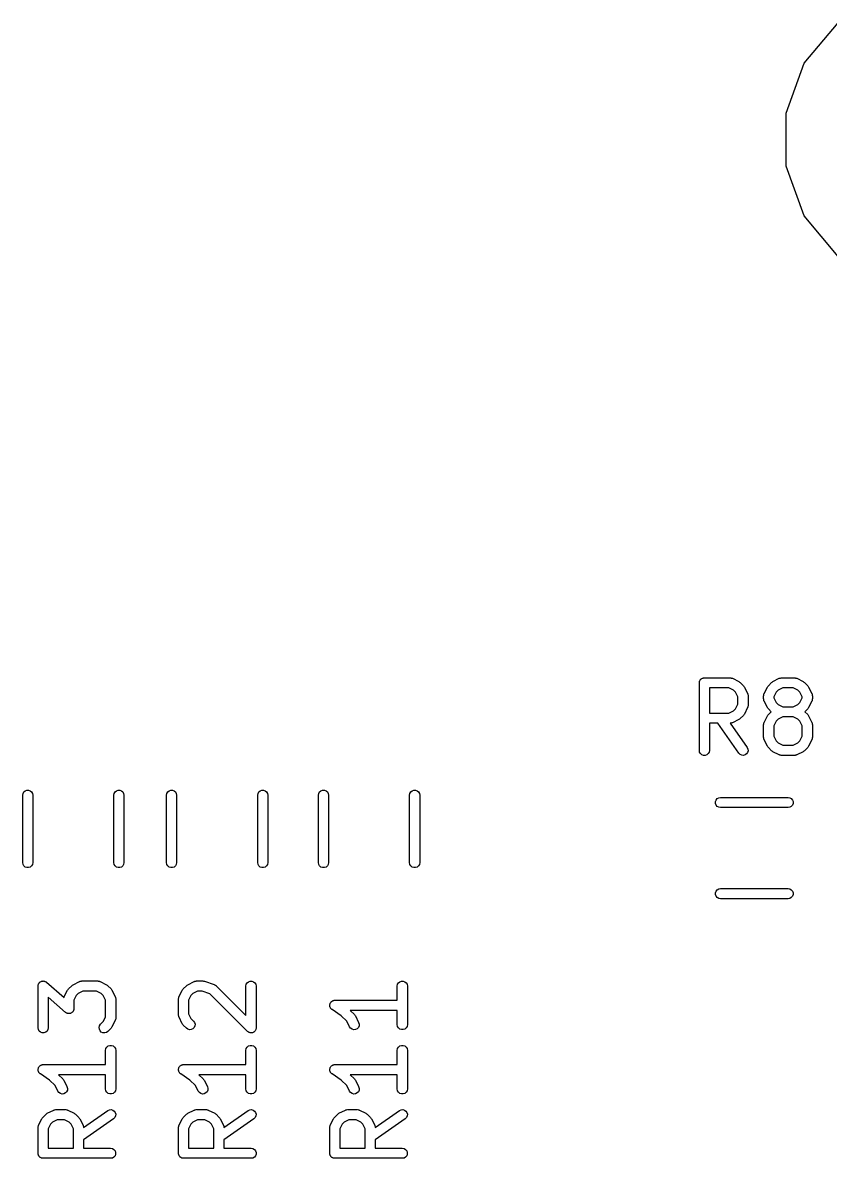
# Model space of a CAD drawing. Extents: x 76 to 227, y -129 to -83.
# Drawn here: x 172.15 to 184.11, y -101.31 to -84.49 of the extents above; entities that cross this region are included whole.
import ezdxf

# ---------------------------------------------------------------- set-up
doc = ezdxf.new("R2010")
doc.units = 0
doc.header["$MEASUREMENT"] = 0
doc.layers.add('BLACK', color=7, linetype='CONTINUOUS')

msp = doc.modelspace()

# ---------------------------------------------------------------- linework, layer by layer
at = {"layer": 'Black'}
for p, q in [((183.724, -85.0907), (184.228, -84.4898)), ((183.456, -85.8278), (183.724, -85.0907)), ((183.456, -86.6122), (183.456, -85.8278)), ((183.724, -87.3493), (183.456, -86.6122)), ((184.228, -87.9502), (183.724, -87.3493)), ((182.172, -94.2674), (182.173, -94.2609)), ((182.172, -95.2674), (182.172, -94.2674)), ((182.173, -94.2544), (182.175, -94.2482)), ((182.173, -94.2609), (182.173, -94.2544)), ((182.175, -94.2482), (182.176, -94.2417)), ((182.176, -94.2417), (182.18, -94.236)), ((182.18, -94.236), (182.182, -94.2299)), ((182.182, -94.2299), (182.186, -94.2249)), ((182.186, -94.2249), (182.189, -94.2192)), ((182.189, -94.2192), (182.194, -94.215)), ((182.194, -94.215), (182.199, -94.2099)), ((182.199, -94.2099), (182.204, -94.2066)), ((182.204, -94.2066), (182.209, -94.2024)), ((182.209, -94.2024), (182.216, -94.2002)), ((182.216, -94.2002), (182.221, -94.1969)), ((182.221, -94.1969), (182.228, -94.1958)), ((182.228, -94.1958), (182.234, -94.1935)), ((182.234, -94.1935), (182.24, -94.1935)), ((182.24, -94.1935), (182.247, -94.1924)), ((182.247, -94.1924), (182.628, -94.1924)), ((182.322, -94.3424), (182.322, -94.7162)), ((182.61, -94.3424), (182.322, -94.3424)), ((182.679, -94.3766), (182.61, -94.3424)), ((182.628, -94.1924), (182.632, -94.1931)), ((182.632, -94.1931), (182.636, -94.1929)), ((182.636, -94.1929), (182.645, -94.1954)), ((182.645, -94.1954), (182.654, -94.1969)), ((182.654, -94.1969), (182.657, -94.1991)), ((182.657, -94.1991), (182.661, -94.2003)), ((182.661, -94.2003), (182.757, -94.2479)), ((182.757, -94.2479), (182.766, -94.2551)), ((182.766, -94.2551), (182.776, -94.262)), ((182.776, -94.262), (182.824, -94.3096)), ((182.824, -94.3096), (182.831, -94.3194)), ((182.831, -94.3194), (182.838, -94.3291)), ((182.838, -94.3291), (182.885, -94.4243)), ((183.132, -94.4243), (183.18, -94.3291)), ((183.18, -94.3291), (183.187, -94.3194)), ((183.187, -94.3194), (183.194, -94.3096)), ((183.194, -94.3096), (183.241, -94.262)), ((183.241, -94.262), (183.251, -94.2551)), ((183.251, -94.2551), (183.261, -94.2479)), ((183.261, -94.2479), (183.356, -94.2003)), ((183.407, -94.3424), (183.339, -94.3766)), ((183.356, -94.2003), (183.36, -94.1991)), ((183.36, -94.1991), (183.364, -94.1969)), ((183.364, -94.1969), (183.373, -94.1954)), ((183.373, -94.1954), (183.381, -94.1929)), ((183.381, -94.1929), (183.386, -94.1931)), ((183.386, -94.1931), (183.39, -94.1924)), ((183.39, -94.1924), (183.58, -94.1924)), ((183.563, -94.3424), (183.407, -94.3424)), ((183.631, -94.3766), (183.563, -94.3424)), ((183.58, -94.1924), (183.584, -94.1931)), ((183.584, -94.1931), (183.589, -94.1929)), ((183.589, -94.1929), (183.597, -94.1954)), ((183.597, -94.1954), (183.606, -94.1969)), ((183.606, -94.1969), (183.61, -94.1991)), ((183.61, -94.1991), (183.614, -94.2003)), ((183.614, -94.2003), (183.709, -94.2479)), ((183.709, -94.2479), (183.719, -94.2551)), ((183.719, -94.2551), (183.729, -94.262)), ((183.729, -94.262), (183.776, -94.3096)), ((183.776, -94.3096), (183.783, -94.3194)), ((183.783, -94.3194), (183.79, -94.3291)), ((183.79, -94.3291), (183.838, -94.4243)), ((182.709, -94.407), (182.679, -94.3766)), ((182.743, -94.4756), (182.709, -94.407)), ((182.743, -94.583), (182.743, -94.4756)), ((182.885, -94.4243), (182.887, -94.4285)), ((182.887, -94.4285), (182.889, -94.4322)), ((182.889, -94.4322), (182.89, -94.4409)), ((182.89, -94.4409), (182.893, -94.4493)), ((182.893, -94.4493), (182.893, -94.4536)), ((182.893, -94.4536), (182.893, -94.4579)), ((182.893, -94.4579), (182.893, -94.6007)), ((183.124, -94.4579), (183.125, -94.4536)), ((183.124, -94.5055), (183.124, -94.4579)), ((183.125, -94.5097), (183.124, -94.5055)), ((183.125, -94.4493), (183.127, -94.4409)), ((183.125, -94.4536), (183.125, -94.4493)), ((183.125, -94.514), (183.125, -94.5097)), ((183.127, -94.5225), (183.125, -94.514)), ((183.127, -94.4409), (183.129, -94.4322)), ((183.129, -94.5311), (183.127, -94.5225)), ((183.129, -94.4322), (183.131, -94.4285)), ((183.131, -94.4285), (183.132, -94.4243)), ((183.309, -94.407), (183.274, -94.4756)), ((183.274, -94.4756), (183.274, -94.4878)), ((183.274, -94.4878), (183.309, -94.5563)), ((183.339, -94.3766), (183.309, -94.407)), ((183.661, -94.407), (183.631, -94.3766)), ((183.696, -94.4756), (183.661, -94.407)), ((183.661, -94.5563), (183.696, -94.4878)), ((183.696, -94.4878), (183.696, -94.4756)), ((183.838, -94.4243), (183.839, -94.4285)), ((183.839, -94.4285), (183.841, -94.4322)), ((183.841, -94.4322), (183.843, -94.4409)), ((183.843, -94.5225), (183.841, -94.5311)), ((183.843, -94.4409), (183.845, -94.4493)), ((183.845, -94.5141), (183.843, -94.5225)), ((183.845, -94.4493), (183.845, -94.4536)), ((183.845, -94.4536), (183.846, -94.4579)), ((183.846, -94.5055), (183.845, -94.5097)), ((183.845, -94.5097), (183.845, -94.5141)), ((183.846, -94.4579), (183.846, -94.5055)), ((182.61, -94.7162), (182.679, -94.6819)), ((182.679, -94.6819), (182.709, -94.6515)), ((182.709, -94.6515), (182.743, -94.583)), ((182.885, -94.6343), (182.838, -94.7295)), ((182.887, -94.6301), (182.885, -94.6343)), ((182.889, -94.6264), (182.887, -94.6301)), ((182.89, -94.6177), (182.889, -94.6264)), ((182.893, -94.6093), (182.89, -94.6177)), ((182.893, -94.6007), (182.893, -94.605)), ((182.893, -94.605), (182.893, -94.6093)), ((183.131, -94.5349), (183.129, -94.5311)), ((183.132, -94.539), (183.131, -94.5349)), ((183.18, -94.6343), (183.132, -94.539)), ((183.187, -94.6439), (183.18, -94.6343)), ((183.194, -94.6537), (183.187, -94.6439)), ((183.236, -94.696), (183.194, -94.6537)), ((183.309, -94.5563), (183.339, -94.5867)), ((183.339, -94.5867), (183.407, -94.621)), ((183.407, -94.621), (183.563, -94.621)), ((183.563, -94.621), (183.631, -94.5867)), ((183.631, -94.5867), (183.661, -94.5563)), ((183.776, -94.6537), (183.734, -94.696)), ((183.783, -94.6439), (183.776, -94.6537)), ((183.79, -94.6343), (183.783, -94.6439)), ((183.838, -94.539), (183.79, -94.6343)), ((183.839, -94.5349), (183.838, -94.539)), ((183.841, -94.5311), (183.839, -94.5349)), ((182.322, -94.7162), (182.61, -94.7162)), ((182.657, -94.8595), (182.654, -94.8617)), ((182.661, -94.8583), (182.657, -94.8595)), ((182.757, -94.8107), (182.661, -94.8583)), ((182.766, -94.8035), (182.757, -94.8107)), ((182.776, -94.7966), (182.766, -94.8035)), ((182.824, -94.749), (182.776, -94.7966)), ((182.831, -94.7392), (182.824, -94.749)), ((182.838, -94.7295), (182.831, -94.7392)), ((183.129, -94.8608), (183.131, -94.857)), ((183.131, -94.857), (183.132, -94.8529)), ((183.132, -94.8529), (183.18, -94.7576)), ((183.18, -94.7576), (183.187, -94.748)), ((183.187, -94.748), (183.194, -94.7382)), ((183.194, -94.7382), (183.236, -94.696)), ((183.309, -94.8356), (183.274, -94.9041)), ((183.339, -94.8052), (183.309, -94.8356)), ((183.407, -94.771), (183.339, -94.8052)), ((183.563, -94.771), (183.407, -94.771)), ((183.631, -94.8052), (183.563, -94.771)), ((183.661, -94.8356), (183.631, -94.8052)), ((183.696, -94.9041), (183.661, -94.8356)), ((183.734, -94.696), (183.776, -94.7382)), ((183.776, -94.7382), (183.783, -94.748)), ((183.783, -94.748), (183.79, -94.7576)), ((183.79, -94.7576), (183.838, -94.8529)), ((183.838, -94.8529), (183.839, -94.857)), ((183.839, -94.857), (183.841, -94.8608)), ((182.446, -94.8662), (182.322, -94.8662)), ((182.322, -94.8662), (182.322, -95.2674)), ((182.757, -95.3104), (182.446, -94.8662)), ((182.632, -94.8654), (182.629, -94.866)), ((182.629, -94.866), (182.88, -95.2244)), ((182.636, -94.8657), (182.632, -94.8654)), ((182.645, -94.8632), (182.636, -94.8657)), ((182.654, -94.8617), (182.645, -94.8632)), ((183.124, -94.8864), (183.125, -94.8822)), ((183.124, -95.0769), (183.124, -94.8864)), ((183.125, -94.8779), (183.127, -94.8694)), ((183.125, -94.8822), (183.125, -94.8779)), ((183.127, -94.8694), (183.129, -94.8608)), ((183.274, -94.9041), (183.274, -95.0592)), ((183.696, -95.0592), (183.696, -94.9041)), ((183.841, -94.8608), (183.843, -94.8694)), ((183.843, -94.8694), (183.845, -94.8779)), ((183.845, -94.8779), (183.845, -94.8822)), ((183.845, -94.8822), (183.846, -94.8864)), ((183.846, -94.8864), (183.846, -95.0769)), ((183.125, -95.0812), (183.124, -95.0769)), ((183.125, -95.0855), (183.125, -95.0812)), ((183.127, -95.0939), (183.125, -95.0855)), ((183.129, -95.1026), (183.127, -95.0939)), ((183.131, -95.1063), (183.129, -95.1026)), ((183.132, -95.1104), (183.131, -95.1063)), ((183.18, -95.2057), (183.132, -95.1104)), ((183.274, -95.0592), (183.309, -95.1277)), ((183.309, -95.1277), (183.339, -95.1581)), ((183.339, -95.1581), (183.407, -95.1924)), ((183.407, -95.1924), (183.563, -95.1924)), ((183.563, -95.1924), (183.631, -95.1581)), ((183.631, -95.1581), (183.661, -95.1277)), ((183.661, -95.1277), (183.696, -95.0592)), ((183.838, -95.1104), (183.79, -95.2057)), ((183.839, -95.1063), (183.838, -95.1104)), ((183.841, -95.1026), (183.839, -95.1063)), ((183.843, -95.0939), (183.841, -95.1026)), ((183.845, -95.0855), (183.843, -95.0939)), ((183.846, -95.0769), (183.845, -95.0812)), ((183.845, -95.0812), (183.845, -95.0855)), ((182.176, -95.293), (182.172, -95.2674)), ((182.189, -95.3156), (182.176, -95.293)), ((182.209, -95.3323), (182.189, -95.3156)), ((182.234, -95.3412), (182.209, -95.3323)), ((182.26, -95.3412), (182.234, -95.3412)), ((182.284, -95.3323), (182.26, -95.3412)), ((182.304, -95.3156), (182.284, -95.3323)), ((182.317, -95.293), (182.304, -95.3156)), ((182.322, -95.2674), (182.317, -95.293)), ((182.775, -95.3288), (182.757, -95.3104)), ((182.799, -95.3398), (182.775, -95.3288)), ((182.825, -95.3421), (182.799, -95.3398)), ((182.85, -95.3354), (182.825, -95.3421)), ((182.871, -95.3204), (182.85, -95.3354)), ((182.886, -95.2991), (182.871, -95.3204)), ((182.88, -95.2244), (182.891, -95.248)), ((182.893, -95.2739), (182.886, -95.2991)), ((182.891, -95.248), (182.893, -95.2739)), ((183.187, -95.2153), (183.18, -95.2057)), ((183.194, -95.2252), (183.187, -95.2153)), ((183.241, -95.2728), (183.194, -95.2252)), ((183.251, -95.2797), (183.241, -95.2728)), ((183.261, -95.2868), (183.251, -95.2797)), ((183.356, -95.3345), (183.261, -95.2868)), ((183.36, -95.3357), (183.356, -95.3345)), ((183.364, -95.3379), (183.36, -95.3357)), ((183.373, -95.3394), (183.364, -95.3379)), ((183.381, -95.3419), (183.373, -95.3394)), ((183.386, -95.3416), (183.381, -95.3419)), ((183.39, -95.3424), (183.386, -95.3416)), ((183.58, -95.3424), (183.39, -95.3424)), ((183.584, -95.3416), (183.58, -95.3424)), ((183.589, -95.3419), (183.584, -95.3416)), ((183.597, -95.3394), (183.589, -95.3419)), ((183.606, -95.3379), (183.597, -95.3394)), ((183.61, -95.3357), (183.606, -95.3379)), ((183.614, -95.3345), (183.61, -95.3357)), ((183.709, -95.2868), (183.614, -95.3345)), ((183.719, -95.2797), (183.709, -95.2868)), ((183.729, -95.2728), (183.719, -95.2797)), ((183.776, -95.2252), (183.729, -95.2728)), ((183.783, -95.2153), (183.776, -95.2252)), ((183.79, -95.2057), (183.783, -95.2153)), ((172.168, -95.8818), (172.188, -95.865)), ((172.188, -95.865), (172.212, -95.8561)), ((172.212, -95.8561), (172.238, -95.8561)), ((172.238, -95.8561), (172.262, -95.865)), ((172.262, -95.865), (172.282, -95.8818)), ((173.518, -95.8818), (173.537, -95.865)), ((173.537, -95.865), (173.562, -95.8561)), ((173.562, -95.8561), (173.588, -95.8561)), ((173.588, -95.8561), (173.612, -95.865)), ((173.612, -95.865), (173.632, -95.8818)), ((174.298, -95.8818), (174.317, -95.865)), ((174.317, -95.865), (174.342, -95.8561)), ((174.342, -95.8561), (174.368, -95.8561)), ((174.368, -95.8561), (174.392, -95.865)), ((174.392, -95.865), (174.412, -95.8818)), ((175.648, -95.8818), (175.667, -95.865)), ((175.667, -95.865), (175.692, -95.8561)), ((175.692, -95.8561), (175.718, -95.8561)), ((175.718, -95.8561), (175.742, -95.865)), ((175.742, -95.865), (175.762, -95.8818)), ((176.548, -95.8818), (176.567, -95.865)), ((176.567, -95.865), (176.592, -95.8561)), ((176.592, -95.8561), (176.618, -95.8561)), ((176.618, -95.8561), (176.642, -95.865)), ((176.642, -95.865), (176.662, -95.8818)), ((177.898, -95.8818), (177.917, -95.865)), ((177.917, -95.865), (177.942, -95.8561)), ((177.942, -95.8561), (177.968, -95.8561)), ((177.968, -95.8561), (177.992, -95.865)), ((177.992, -95.865), (178.012, -95.8818)), ((172.15, -95.93), (172.155, -95.9043)), ((172.15, -96.93), (172.15, -95.93)), ((172.155, -95.9043), (172.168, -95.8818)), ((172.282, -95.8818), (172.295, -95.9043)), ((172.295, -95.9043), (172.3, -95.93)), ((172.3, -95.93), (172.3, -96.93)), ((173.5, -95.93), (173.505, -95.9043)), ((173.5, -96.93), (173.5, -95.93)), ((173.505, -95.9043), (173.518, -95.8818)), ((173.632, -95.8818), (173.645, -95.9043)), ((173.645, -95.9043), (173.65, -95.93)), ((173.65, -95.93), (173.65, -96.93)), ((174.28, -95.93), (174.285, -95.9043)), ((174.28, -96.93), (174.28, -95.93)), ((174.285, -95.9043), (174.298, -95.8818)), ((174.412, -95.8818), (174.425, -95.9043)), ((174.425, -95.9043), (174.43, -95.93)), ((174.43, -95.93), (174.43, -96.93)), ((175.63, -95.93), (175.635, -95.9043)), ((175.63, -96.93), (175.63, -95.93)), ((175.635, -95.9043), (175.648, -95.8818)), ((175.762, -95.8818), (175.775, -95.9043)), ((175.775, -95.9043), (175.78, -95.93)), ((175.78, -95.93), (175.78, -96.93)), ((176.53, -95.93), (176.535, -95.9043)), ((176.53, -96.93), (176.53, -95.93)), ((176.535, -95.9043), (176.548, -95.8818)), ((176.662, -95.8818), (176.675, -95.9043)), ((176.675, -95.9043), (176.68, -95.93)), ((176.68, -95.93), (176.68, -96.93)), ((177.88, -95.93), (177.885, -95.9043)), ((177.88, -96.93), (177.88, -95.93)), ((177.885, -95.9043), (177.898, -95.8818)), ((178.012, -95.8818), (178.025, -95.9043)), ((178.025, -95.9043), (178.03, -95.93)), ((178.03, -95.93), (178.03, -96.93)), ((182.411, -96.027), (182.42, -96.0025)), ((182.411, -96.053), (182.411, -96.027)), ((182.42, -96.0025), (182.437, -95.9825)), ((182.437, -95.9825), (182.459, -95.9695)), ((182.459, -95.9695), (182.485, -95.965)), ((182.485, -95.965), (183.485, -95.965)), ((183.485, -95.965), (183.511, -95.9695)), ((183.511, -95.9695), (183.533, -95.9825)), ((183.533, -95.9825), (183.55, -96.0025)), ((183.55, -96.0025), (183.559, -96.027)), ((183.559, -96.027), (183.559, -96.053)), ((182.42, -96.0775), (182.411, -96.053)), ((182.437, -96.0975), (182.42, -96.0775)), ((182.459, -96.1105), (182.437, -96.0975)), ((182.485, -96.115), (182.459, -96.1105)), ((183.485, -96.115), (182.485, -96.115)), ((183.511, -96.1105), (183.485, -96.115)), ((183.533, -96.0975), (183.511, -96.1105)), ((183.55, -96.0775), (183.533, -96.0975)), ((183.559, -96.053), (183.55, -96.0775)), ((172.155, -96.9557), (172.15, -96.93)), ((172.168, -96.9782), (172.155, -96.9557)), ((172.188, -96.995), (172.168, -96.9782)), ((172.212, -97.0039), (172.188, -96.995)), ((172.238, -97.0039), (172.212, -97.0039)), ((172.262, -96.995), (172.238, -97.0039)), ((172.282, -96.9782), (172.262, -96.995)), ((172.295, -96.9557), (172.282, -96.9782)), ((172.3, -96.93), (172.295, -96.9557)), ((173.505, -96.9557), (173.5, -96.93)), ((173.518, -96.9782), (173.505, -96.9557)), ((173.537, -96.995), (173.518, -96.9782)), ((173.562, -97.0039), (173.537, -96.995)), ((173.588, -97.0039), (173.562, -97.0039)), ((173.612, -96.995), (173.588, -97.0039)), ((173.632, -96.9782), (173.612, -96.995)), ((173.645, -96.9557), (173.632, -96.9782)), ((173.65, -96.93), (173.645, -96.9557)), ((174.285, -96.9557), (174.28, -96.93)), ((174.298, -96.9782), (174.285, -96.9557)), ((174.317, -96.995), (174.298, -96.9782)), ((174.342, -97.0039), (174.317, -96.995)), ((174.368, -97.0039), (174.342, -97.0039)), ((174.392, -96.995), (174.368, -97.0039)), ((174.412, -96.9782), (174.392, -96.995)), ((174.425, -96.9557), (174.412, -96.9782)), ((174.43, -96.93), (174.425, -96.9557)), ((175.635, -96.9557), (175.63, -96.93)), ((175.648, -96.9782), (175.635, -96.9557)), ((175.667, -96.995), (175.648, -96.9782)), ((175.692, -97.0039), (175.667, -96.995)), ((175.718, -97.0039), (175.692, -97.0039)), ((175.742, -96.995), (175.718, -97.0039)), ((175.762, -96.9782), (175.742, -96.995)), ((175.775, -96.9557), (175.762, -96.9782)), ((175.78, -96.93), (175.775, -96.9557)), ((176.535, -96.9557), (176.53, -96.93)), ((176.548, -96.9782), (176.535, -96.9557)), ((176.567, -96.995), (176.548, -96.9782)), ((176.592, -97.0039), (176.567, -96.995)), ((176.618, -97.0039), (176.592, -97.0039)), ((176.642, -96.995), (176.618, -97.0039)), ((176.662, -96.9782), (176.642, -96.995)), ((176.675, -96.9557), (176.662, -96.9782)), ((176.68, -96.93), (176.675, -96.9557)), ((177.885, -96.9557), (177.88, -96.93)), ((177.898, -96.9782), (177.885, -96.9557)), ((177.917, -96.995), (177.898, -96.9782)), ((177.942, -97.0039), (177.917, -96.995)), ((177.968, -97.0039), (177.942, -97.0039)), ((177.992, -96.995), (177.968, -97.0039)), ((178.012, -96.9782), (177.992, -96.995)), ((178.025, -96.9557), (178.012, -96.9782)), ((178.03, -96.93), (178.025, -96.9557)), ((182.411, -97.377), (182.42, -97.3525)), ((182.411, -97.403), (182.411, -97.377)), ((182.42, -97.3525), (182.437, -97.3325)), ((182.437, -97.3325), (182.459, -97.3195)), ((182.459, -97.3195), (182.485, -97.315)), ((182.485, -97.315), (183.485, -97.315)), ((183.485, -97.315), (183.511, -97.3195)), ((183.511, -97.3195), (183.533, -97.3325)), ((183.533, -97.3325), (183.55, -97.3525)), ((183.55, -97.3525), (183.559, -97.377)), ((183.559, -97.377), (183.559, -97.403)), ((182.42, -97.4275), (182.411, -97.403)), ((182.437, -97.4475), (182.42, -97.4275)), ((182.459, -97.4605), (182.437, -97.4475)), ((182.485, -97.465), (182.459, -97.4605)), ((183.485, -97.465), (182.485, -97.465)), ((183.511, -97.4605), (183.485, -97.465)), ((183.533, -97.4475), (183.511, -97.4605)), ((183.55, -97.4275), (183.533, -97.4475)), ((183.559, -97.403), (183.55, -97.4275)), ((172.382, -98.7324), (172.386, -98.7261)), ((172.386, -98.7261), (172.388, -98.7193)), ((172.388, -98.7193), (172.392, -98.7149)), ((172.392, -98.7149), (172.395, -98.7099)), ((172.395, -98.7099), (172.401, -98.7052)), ((172.401, -98.7052), (172.405, -98.6997)), ((172.405, -98.6997), (172.41, -98.6969)), ((172.41, -98.6969), (172.415, -98.6931)), ((172.415, -98.6931), (172.422, -98.6906)), ((172.422, -98.6906), (172.428, -98.6871)), ((172.428, -98.6871), (172.434, -98.6862)), ((172.434, -98.6862), (172.439, -98.6842)), ((172.439, -98.6842), (172.447, -98.6842)), ((172.447, -98.6842), (172.454, -98.6831)), ((172.454, -98.6831), (172.46, -98.6842)), ((172.46, -98.6842), (172.465, -98.6842)), ((172.465, -98.6842), (172.472, -98.6867)), ((172.472, -98.6867), (172.479, -98.6882)), ((172.479, -98.6882), (172.484, -98.6912)), ((172.484, -98.6912), (172.49, -98.6931)), ((172.49, -98.6931), (172.495, -98.6979)), ((172.495, -98.6979), (172.502, -98.7017)), ((172.502, -98.7017), (172.762, -98.9291)), ((172.895, -98.7386), (172.99, -98.691)), ((172.99, -98.691), (172.994, -98.6898)), ((172.994, -98.6898), (172.998, -98.6876)), ((172.998, -98.6876), (173.007, -98.6861)), ((173.007, -98.6861), (173.015, -98.6836)), ((173.015, -98.6836), (173.02, -98.6838)), ((173.02, -98.6838), (173.024, -98.6831)), ((173.024, -98.6831), (173.262, -98.6831)), ((173.262, -98.6831), (173.266, -98.6838)), ((173.266, -98.6838), (173.27, -98.6836)), ((173.27, -98.6836), (173.279, -98.6861)), ((173.279, -98.6861), (173.288, -98.6876)), ((173.288, -98.6876), (173.291, -98.6898)), ((173.291, -98.6898), (173.295, -98.691)), ((173.295, -98.691), (173.391, -98.7386)), ((174.594, -98.7386), (174.689, -98.691)), ((174.689, -98.691), (174.693, -98.6898)), ((174.693, -98.6898), (174.697, -98.6876)), ((174.697, -98.6876), (174.706, -98.6861)), ((174.706, -98.6861), (174.714, -98.6836)), ((174.714, -98.6836), (174.719, -98.6838)), ((174.719, -98.6838), (174.723, -98.6831)), ((174.723, -98.6831), (174.818, -98.6831)), ((174.818, -98.6831), (174.83, -98.6852)), ((174.83, -98.6852), (174.842, -98.6869)), ((174.842, -98.6869), (174.985, -98.7346)), ((175.462, -98.7324), (175.475, -98.7099)), ((175.475, -98.7099), (175.495, -98.6931)), ((175.495, -98.6931), (175.519, -98.6842)), ((175.519, -98.6842), (175.545, -98.6842)), ((175.545, -98.6842), (175.57, -98.6931)), ((175.57, -98.6931), (175.59, -98.7099)), ((175.59, -98.7099), (175.603, -98.7324)), ((177.702, -98.7324), (177.715, -98.7099)), ((177.715, -98.7099), (177.735, -98.6931)), ((177.735, -98.6931), (177.759, -98.6842)), ((177.759, -98.6842), (177.785, -98.6842)), ((177.785, -98.6842), (177.81, -98.6931)), ((177.81, -98.6931), (177.83, -98.7099)), ((177.83, -98.7099), (177.843, -98.7324)), ((172.377, -98.7581), (172.379, -98.7509)), ((172.377, -99.3771), (172.377, -98.7581)), ((172.379, -98.7435), (172.381, -98.7381)), ((172.379, -98.7509), (172.379, -98.7435)), ((172.381, -98.7381), (172.382, -98.7324)), ((172.766, -98.915), (172.814, -98.8198)), ((172.814, -98.8198), (172.821, -98.8101)), ((172.821, -98.8101), (172.828, -98.8003)), ((172.828, -98.8003), (172.876, -98.7527)), ((172.876, -98.7527), (172.885, -98.7458)), ((172.885, -98.7458), (172.895, -98.7386)), ((172.973, -98.8674), (172.943, -98.8978)), ((173.042, -98.8331), (172.973, -98.8674)), ((173.244, -98.8331), (173.042, -98.8331)), ((173.313, -98.8674), (173.244, -98.8331)), ((173.343, -98.8978), (173.313, -98.8674)), ((173.391, -98.7386), (173.4, -98.7458)), ((173.4, -98.7458), (173.41, -98.7527)), ((173.41, -98.7527), (173.458, -98.8003)), ((173.458, -98.8003), (173.465, -98.8101)), ((173.465, -98.8101), (173.472, -98.8198)), ((173.472, -98.8198), (173.519, -98.915)), ((174.465, -98.915), (174.513, -98.8198)), ((174.513, -98.8198), (174.52, -98.8101)), ((174.52, -98.8101), (174.527, -98.8003)), ((174.527, -98.8003), (174.575, -98.7527)), ((174.575, -98.7527), (174.584, -98.7458)), ((174.584, -98.7458), (174.594, -98.7386)), ((174.672, -98.8674), (174.642, -98.8978)), ((174.741, -98.8331), (174.672, -98.8674)), ((174.806, -98.8331), (174.741, -98.8331)), ((174.92, -98.8713), (174.806, -98.8331)), ((175.479, -99.4302), (174.92, -98.8713)), ((174.985, -98.7346), (174.988, -98.7366)), ((174.988, -98.7366), (174.993, -98.7377)), ((174.993, -98.7377), (175, -98.7428)), ((175, -98.7428), (175.008, -98.747)), ((175.008, -98.747), (175.01, -98.7502)), ((175.01, -98.7502), (175.014, -98.7527)), ((175.014, -98.7527), (175.457, -99.1961)), ((175.457, -98.7581), (175.462, -98.7324)), ((175.457, -99.1961), (175.457, -98.7581)), ((175.603, -98.7324), (175.607, -98.7581)), ((175.607, -98.7581), (175.607, -99.3771)), ((177.697, -98.7581), (177.702, -98.7324)), ((177.697, -98.9688), (177.697, -98.7581)), ((177.843, -98.7324), (177.847, -98.7581)), ((177.847, -98.7581), (177.847, -99.3295)), ((172.784, -99.1479), (172.527, -98.9234)), ((172.527, -98.9234), (172.527, -99.3771)), ((172.762, -98.9291), (172.763, -98.9229)), ((172.763, -98.9229), (172.765, -98.9192)), ((172.765, -98.9192), (172.766, -98.915)), ((172.943, -98.8978), (172.908, -98.9663)), ((172.908, -98.9663), (172.908, -99.0914)), ((173.377, -98.9663), (173.343, -98.8978)), ((173.377, -99.2166), (173.377, -98.9663)), ((173.519, -98.915), (173.521, -98.9192)), ((173.521, -98.9192), (173.523, -98.9229)), ((173.523, -98.9229), (173.524, -98.9316)), ((173.524, -98.9316), (173.527, -98.94)), ((173.527, -98.94), (173.527, -98.9443)), ((173.527, -98.9443), (173.527, -98.9486)), ((173.527, -98.9486), (173.527, -99.2343)), ((174.457, -98.9486), (174.458, -98.9443)), ((174.457, -99.1867), (174.457, -98.9486)), ((174.458, -98.94), (174.46, -98.9316)), ((174.458, -98.9443), (174.458, -98.94)), ((174.46, -98.9316), (174.462, -98.9229)), ((174.462, -98.9229), (174.464, -98.9192)), ((174.464, -98.9192), (174.465, -98.915)), ((174.642, -98.8978), (174.607, -98.9663)), ((174.607, -98.9663), (174.607, -99.169)), ((176.698, -99.039), (176.699, -99.0349)), ((176.699, -99.0479), (176.698, -99.039)), ((176.699, -99.0308), (176.702, -99.0224)), ((176.699, -99.0349), (176.699, -99.0308)), ((176.699, -99.0568), (176.699, -99.0479)), ((176.7, -99.0607), (176.699, -99.0568)), ((176.7, -99.0649), (176.7, -99.0607)), ((176.704, -99.0729), (176.7, -99.0649)), ((176.702, -99.0224), (176.704, -99.0137)), ((176.704, -99.0137), (176.706, -99.0102)), ((176.706, -99.0102), (176.707, -99.0063)), ((176.707, -99.0063), (176.713, -98.9995)), ((176.713, -98.9995), (176.718, -98.992)), ((176.718, -98.992), (176.722, -98.9895)), ((176.722, -98.9895), (176.724, -98.9864)), ((176.724, -98.9864), (176.732, -98.9819)), ((176.732, -98.9819), (176.739, -98.9766)), ((176.739, -98.9766), (176.743, -98.9754)), ((176.743, -98.9754), (176.747, -98.9733)), ((176.747, -98.9733), (176.756, -98.9718)), ((176.756, -98.9718), (176.764, -98.9693)), ((176.764, -98.9693), (176.768, -98.9695)), ((176.768, -98.9695), (176.772, -98.9688)), ((176.772, -98.9688), (177.697, -98.9688)), ((172.79, -99.1517), (172.784, -99.1479)), ((172.796, -99.1564), (172.79, -99.1517)), ((172.801, -99.1584), (172.796, -99.1564)), ((172.806, -99.1614), (172.801, -99.1584)), ((172.813, -99.1628), (172.806, -99.1614)), ((172.82, -99.1653), (172.813, -99.1628)), ((172.826, -99.1653), (172.82, -99.1653)), ((172.832, -99.1664), (172.826, -99.1653)), ((172.839, -99.1653), (172.832, -99.1664)), ((172.846, -99.1653), (172.839, -99.1653)), ((172.852, -99.1633), (172.846, -99.1653)), ((172.858, -99.1624), (172.852, -99.1633)), ((172.864, -99.1589), (172.858, -99.1624)), ((172.871, -99.1564), (172.864, -99.1589)), ((172.875, -99.1527), (172.871, -99.1564)), ((172.88, -99.1499), (172.875, -99.1527)), ((172.885, -99.1443), (172.88, -99.1499)), ((172.891, -99.1396), (172.885, -99.1443)), ((172.894, -99.1346), (172.891, -99.1396)), ((172.897, -99.1303), (172.894, -99.1346)), ((172.9, -99.1234), (172.897, -99.1303)), ((172.904, -99.1171), (172.9, -99.1234)), ((172.905, -99.1114), (172.904, -99.1171)), ((172.907, -99.106), (172.905, -99.1114)), ((172.908, -99.0914), (172.907, -99.0986)), ((172.907, -99.0986), (172.907, -99.106)), ((173.343, -99.2851), (173.377, -99.2166)), ((174.458, -99.1909), (174.457, -99.1867)), ((174.458, -99.1952), (174.458, -99.1909)), ((174.46, -99.2037), (174.458, -99.1952)), ((174.462, -99.2123), (174.46, -99.2037)), ((174.464, -99.2161), (174.462, -99.2123)), ((174.465, -99.2202), (174.464, -99.2161)), ((174.513, -99.3154), (174.465, -99.2202)), ((174.607, -99.169), (174.642, -99.2375)), ((176.707, -99.0813), (176.704, -99.0729)), ((176.71, -99.0845), (176.707, -99.0813)), ((176.712, -99.0882), (176.71, -99.0845)), ((176.718, -99.0944), (176.712, -99.0882)), ((176.724, -99.1013), (176.718, -99.0944)), ((176.728, -99.1033), (176.724, -99.1013)), ((176.731, -99.1062), (176.728, -99.1033)), ((176.867, -99.1973), (176.731, -99.1062)), ((176.949, -99.2787), (176.867, -99.1973)), ((177.697, -99.1188), (177.001, -99.1188)), ((177.001, -99.1188), (177.064, -99.1813)), ((177.064, -99.1813), (177.07, -99.1911)), ((177.07, -99.1911), (177.078, -99.2007)), ((177.078, -99.2007), (177.125, -99.296)), ((177.697, -99.3295), (177.697, -99.1188)), ((172.382, -99.4028), (172.377, -99.3771)), ((172.527, -99.3771), (172.523, -99.4028)), ((173.282, -99.3706), (173.289, -99.3454)), ((173.285, -99.3966), (173.282, -99.3706)), ((173.296, -99.4202), (173.285, -99.3966)), ((173.289, -99.3454), (173.304, -99.3241)), ((173.304, -99.3241), (173.343, -99.2851)), ((173.458, -99.3826), (173.41, -99.4302)), ((173.465, -99.3727), (173.458, -99.3826)), ((173.472, -99.3631), (173.465, -99.3727)), ((173.519, -99.2678), (173.472, -99.3631)), ((173.521, -99.2637), (173.519, -99.2678)), ((173.523, -99.2599), (173.521, -99.2637)), ((173.524, -99.2513), (173.523, -99.2599)), ((173.527, -99.2429), (173.524, -99.2513)), ((173.527, -99.2343), (173.527, -99.2385)), ((173.527, -99.2385), (173.527, -99.2429)), ((174.52, -99.3251), (174.513, -99.3154)), ((174.527, -99.3349), (174.52, -99.3251)), ((174.575, -99.3826), (174.527, -99.3349)), ((174.596, -99.3975), (174.575, -99.3826)), ((174.621, -99.4042), (174.596, -99.3975)), ((174.642, -99.2375), (174.681, -99.2765)), ((174.671, -99.391), (174.647, -99.402)), ((174.689, -99.3725), (174.671, -99.391)), ((174.681, -99.2765), (174.696, -99.2978)), ((174.7, -99.3489), (174.689, -99.3725)), ((174.696, -99.2978), (174.702, -99.323)), ((174.702, -99.323), (174.7, -99.3489)), ((175.605, -99.3966), (175.603, -99.3995)), ((175.603, -99.3995), (175.603, -99.4028)), ((175.606, -99.3868), (175.605, -99.3966)), ((175.607, -99.3771), (175.606, -99.3868)), ((176.991, -99.3631), (176.949, -99.2787)), ((177.007, -99.384), (176.991, -99.3631)), ((177.028, -99.3983), (177.007, -99.384)), ((177.054, -99.4044), (177.028, -99.3983)), ((177.079, -99.4014), (177.054, -99.4044)), ((177.103, -99.3898), (177.079, -99.4014)), ((177.121, -99.3708), (177.103, -99.3898)), ((177.131, -99.3469), (177.121, -99.3708)), ((177.125, -99.296), (177.133, -99.3209)), ((177.133, -99.3209), (177.131, -99.3469)), ((177.702, -99.3552), (177.697, -99.3295)), ((177.715, -99.3777), (177.702, -99.3552)), ((177.735, -99.3945), (177.715, -99.3777)), ((177.759, -99.4034), (177.735, -99.3945)), ((177.81, -99.3945), (177.785, -99.4034)), ((177.83, -99.3777), (177.81, -99.3945)), ((177.843, -99.3552), (177.83, -99.3777)), ((177.847, -99.3295), (177.843, -99.3552)), ((172.395, -99.4254), (172.382, -99.4028)), ((172.415, -99.4421), (172.395, -99.4254)), ((172.439, -99.451), (172.415, -99.4421)), ((172.465, -99.451), (172.439, -99.451)), ((172.49, -99.4421), (172.465, -99.451)), ((172.51, -99.4254), (172.49, -99.4421)), ((172.523, -99.4028), (172.51, -99.4254)), ((173.314, -99.4386), (173.296, -99.4202)), ((173.338, -99.4496), (173.314, -99.4386)), ((173.364, -99.4519), (173.338, -99.4496)), ((173.389, -99.4451), (173.364, -99.4519)), ((173.41, -99.4302), (173.389, -99.4451)), ((174.647, -99.402), (174.621, -99.4042)), ((175.487, -99.4358), (175.479, -99.4302)), ((175.495, -99.4421), (175.487, -99.4358)), ((175.498, -99.4432), (175.495, -99.4421)), ((175.501, -99.4451), (175.498, -99.4432)), ((175.51, -99.4477), (175.501, -99.4451)), ((175.519, -99.451), (175.51, -99.4477)), ((175.523, -99.451), (175.519, -99.451)), ((175.526, -99.4519), (175.523, -99.451)), ((175.536, -99.451), (175.526, -99.4519)), ((175.545, -99.451), (175.536, -99.451)), ((175.549, -99.4499), (175.545, -99.451)), ((175.552, -99.4496), (175.549, -99.4499)), ((175.561, -99.4454), (175.552, -99.4496)), ((175.57, -99.4421), (175.561, -99.4454)), ((175.572, -99.44), (175.57, -99.4421)), ((175.575, -99.4386), (175.572, -99.44)), ((175.582, -99.4316), (175.575, -99.4386)), ((175.59, -99.4254), (175.582, -99.4316)), ((175.591, -99.4225), (175.59, -99.4254)), ((175.594, -99.4202), (175.591, -99.4225)), ((175.598, -99.4113), (175.594, -99.4202)), ((175.603, -99.4028), (175.598, -99.4113)), ((177.785, -99.4034), (177.759, -99.4034)), ((173.377, -99.7105), (173.382, -99.6848)), ((173.377, -99.9212), (173.377, -99.7105)), ((173.382, -99.6848), (173.395, -99.6623)), ((173.395, -99.6623), (173.415, -99.6455)), ((173.415, -99.6455), (173.439, -99.6366)), ((173.439, -99.6366), (173.465, -99.6366)), ((173.465, -99.6366), (173.49, -99.6455)), ((173.49, -99.6455), (173.51, -99.6623)), ((173.51, -99.6623), (173.523, -99.6848)), ((173.523, -99.6848), (173.527, -99.7105)), ((173.527, -99.7105), (173.527, -100.282)), ((175.457, -99.7105), (175.462, -99.6848)), ((175.457, -99.9212), (175.457, -99.7105)), ((175.462, -99.6848), (175.475, -99.6623)), ((175.475, -99.6623), (175.495, -99.6455)), ((175.495, -99.6455), (175.519, -99.6366)), ((175.519, -99.6366), (175.545, -99.6366)), ((175.545, -99.6366), (175.57, -99.6455)), ((175.57, -99.6455), (175.59, -99.6623)), ((175.59, -99.6623), (175.603, -99.6848)), ((175.603, -99.6848), (175.607, -99.7105)), ((175.607, -99.7105), (175.607, -100.282)), ((177.697, -99.7105), (177.702, -99.6848)), ((177.697, -99.9212), (177.697, -99.7105)), ((177.702, -99.6848), (177.715, -99.6623)), ((177.715, -99.6623), (177.735, -99.6455)), ((177.735, -99.6455), (177.759, -99.6366)), ((177.759, -99.6366), (177.785, -99.6366)), ((177.785, -99.6366), (177.81, -99.6455)), ((177.81, -99.6455), (177.83, -99.6623)), ((177.83, -99.6623), (177.843, -99.6848)), ((177.843, -99.6848), (177.847, -99.7105)), ((177.847, -99.7105), (177.847, -100.282)), ((172.378, -99.9914), (172.379, -99.9873)), ((172.379, -100), (172.378, -99.9914)), ((172.379, -99.9832), (172.382, -99.9748)), ((172.379, -99.9873), (172.379, -99.9832)), ((172.379, -100.009), (172.379, -100)), ((172.38, -100.013), (172.379, -100.009)), ((172.38, -100.017), (172.38, -100.013)), ((172.384, -100.025), (172.38, -100.017)), ((172.382, -99.9748), (172.384, -99.9661)), ((172.384, -99.9661), (172.386, -99.9626)), ((172.387, -100.034), (172.384, -100.025)), ((172.386, -99.9626), (172.387, -99.9587)), ((172.387, -99.9587), (172.393, -99.9518)), ((172.39, -100.037), (172.387, -100.034)), ((172.392, -100.041), (172.39, -100.037)), ((172.398, -100.047), (172.392, -100.041)), ((172.393, -99.9518), (172.398, -99.9444)), ((172.398, -99.9444), (172.402, -99.9419)), ((172.404, -100.054), (172.398, -100.047)), ((172.402, -99.9419), (172.404, -99.9387)), ((172.404, -99.9387), (172.412, -99.9343)), ((172.408, -100.056), (172.404, -100.054)), ((172.411, -100.059), (172.408, -100.056)), ((172.547, -100.15), (172.411, -100.059)), ((172.412, -99.9343), (172.419, -99.929)), ((172.419, -99.929), (172.423, -99.9278)), ((172.423, -99.9278), (172.427, -99.9257)), ((172.427, -99.9257), (172.436, -99.9242)), ((172.436, -99.9242), (172.444, -99.9216)), ((172.444, -99.9216), (172.448, -99.9219)), ((172.448, -99.9219), (172.452, -99.9212)), ((172.452, -99.9212), (173.377, -99.9212)), ((173.377, -100.071), (172.681, -100.071)), ((172.681, -100.071), (172.744, -100.134)), ((173.377, -100.282), (173.377, -100.071)), ((174.458, -99.9914), (174.459, -99.9873)), ((174.459, -100), (174.458, -99.9914)), ((174.459, -99.9832), (174.462, -99.9748)), ((174.459, -99.9873), (174.459, -99.9832)), ((174.459, -100.009), (174.459, -100)), ((174.46, -100.013), (174.459, -100.009)), ((174.46, -100.017), (174.46, -100.013)), ((174.464, -100.025), (174.46, -100.017)), ((174.462, -99.9748), (174.464, -99.9661)), ((174.464, -99.9661), (174.466, -99.9626)), ((174.467, -100.034), (174.464, -100.025)), ((174.466, -99.9626), (174.467, -99.9587)), ((174.467, -99.9587), (174.473, -99.9518)), ((174.47, -100.037), (174.467, -100.034)), ((174.472, -100.041), (174.47, -100.037)), ((174.478, -100.047), (174.472, -100.041)), ((174.473, -99.9518), (174.478, -99.9444)), ((174.478, -99.9444), (174.482, -99.9419)), ((174.484, -100.054), (174.478, -100.047)), ((174.482, -99.9419), (174.484, -99.9387)), ((174.484, -99.9387), (174.492, -99.9343)), ((174.488, -100.056), (174.484, -100.054)), ((174.491, -100.059), (174.488, -100.056)), ((174.627, -100.15), (174.491, -100.059)), ((174.492, -99.9343), (174.499, -99.929)), ((174.499, -99.929), (174.503, -99.9278)), ((174.503, -99.9278), (174.507, -99.9257)), ((174.507, -99.9257), (174.516, -99.9242)), ((174.516, -99.9242), (174.524, -99.9216)), ((174.524, -99.9216), (174.528, -99.9219)), ((174.528, -99.9219), (174.532, -99.9212)), ((174.532, -99.9212), (175.457, -99.9212)), ((175.457, -100.071), (174.761, -100.071)), ((174.761, -100.071), (174.824, -100.134)), ((175.457, -100.282), (175.457, -100.071)), ((176.698, -99.9914), (176.699, -99.9873)), ((176.699, -100), (176.698, -99.9914)), ((176.699, -99.9832), (176.702, -99.9748)), ((176.699, -99.9873), (176.699, -99.9832)), ((176.699, -100.009), (176.699, -100)), ((176.7, -100.013), (176.699, -100.009)), ((176.7, -100.017), (176.7, -100.013)), ((176.704, -100.025), (176.7, -100.017)), ((176.702, -99.9748), (176.704, -99.9661)), ((176.704, -99.9661), (176.706, -99.9626)), ((176.707, -100.034), (176.704, -100.025)), ((176.706, -99.9626), (176.707, -99.9587)), ((176.707, -99.9587), (176.713, -99.9518)), ((176.71, -100.037), (176.707, -100.034)), ((176.712, -100.041), (176.71, -100.037)), ((176.718, -100.047), (176.712, -100.041)), ((176.713, -99.9518), (176.718, -99.9444)), ((176.718, -99.9444), (176.722, -99.9419)), ((176.724, -100.054), (176.718, -100.047)), ((176.722, -99.9419), (176.724, -99.9387)), ((176.724, -99.9387), (176.732, -99.9343)), ((176.728, -100.056), (176.724, -100.054)), ((176.731, -100.059), (176.728, -100.056)), ((176.867, -100.15), (176.731, -100.059)), ((176.732, -99.9343), (176.739, -99.929)), ((176.739, -99.929), (176.743, -99.9278)), ((176.743, -99.9278), (176.747, -99.9257)), ((176.747, -99.9257), (176.756, -99.9242)), ((176.756, -99.9242), (176.764, -99.9216)), ((176.764, -99.9216), (176.768, -99.9219)), ((176.768, -99.9219), (176.772, -99.9212)), ((176.772, -99.9212), (177.697, -99.9212)), ((177.697, -100.071), (177.001, -100.071)), ((177.001, -100.071), (177.064, -100.134)), ((177.697, -100.282), (177.697, -100.071)), ((172.629, -100.231), (172.547, -100.15)), ((172.671, -100.315), (172.629, -100.231)), ((172.744, -100.134), (172.75, -100.143)), ((172.75, -100.143), (172.758, -100.153)), ((172.758, -100.153), (172.805, -100.248)), ((174.709, -100.231), (174.627, -100.15)), ((174.751, -100.315), (174.709, -100.231)), ((174.824, -100.134), (174.83, -100.143)), ((174.83, -100.143), (174.838, -100.153)), ((174.838, -100.153), (174.885, -100.248)), ((176.949, -100.231), (176.867, -100.15)), ((176.991, -100.315), (176.949, -100.231)), ((177.064, -100.134), (177.07, -100.143)), ((177.07, -100.143), (177.078, -100.153)), ((177.078, -100.153), (177.125, -100.248)), ((172.687, -100.336), (172.671, -100.315)), ((172.708, -100.351), (172.687, -100.336)), ((172.734, -100.357), (172.708, -100.351)), ((172.759, -100.354), (172.734, -100.357)), ((172.783, -100.342), (172.759, -100.354)), ((172.801, -100.323), (172.783, -100.342)), ((172.811, -100.299), (172.801, -100.323)), ((172.805, -100.248), (172.813, -100.273)), ((172.813, -100.273), (172.811, -100.299)), ((173.382, -100.308), (173.377, -100.282)), ((173.395, -100.33), (173.382, -100.308)), ((173.415, -100.347), (173.395, -100.33)), ((173.439, -100.356), (173.415, -100.347)), ((173.465, -100.356), (173.439, -100.356)), ((173.49, -100.347), (173.465, -100.356)), ((173.51, -100.33), (173.49, -100.347)), ((173.523, -100.308), (173.51, -100.33)), ((173.527, -100.282), (173.523, -100.308)), ((174.767, -100.336), (174.751, -100.315)), ((174.788, -100.351), (174.767, -100.336)), ((174.814, -100.357), (174.788, -100.351)), ((174.839, -100.354), (174.814, -100.357)), ((174.863, -100.342), (174.839, -100.354)), ((174.881, -100.323), (174.863, -100.342)), ((174.891, -100.299), (174.881, -100.323)), ((174.885, -100.248), (174.893, -100.273)), ((174.893, -100.273), (174.891, -100.299)), ((175.462, -100.308), (175.457, -100.282)), ((175.475, -100.33), (175.462, -100.308)), ((175.495, -100.347), (175.475, -100.33)), ((175.519, -100.356), (175.495, -100.347)), ((175.545, -100.356), (175.519, -100.356)), ((175.57, -100.347), (175.545, -100.356)), ((175.59, -100.33), (175.57, -100.347)), ((175.603, -100.308), (175.59, -100.33)), ((175.607, -100.282), (175.603, -100.308)), ((177.007, -100.336), (176.991, -100.315)), ((177.028, -100.351), (177.007, -100.336)), ((177.054, -100.357), (177.028, -100.351)), ((177.079, -100.354), (177.054, -100.357)), ((177.103, -100.342), (177.079, -100.354)), ((177.121, -100.323), (177.103, -100.342)), ((177.131, -100.299), (177.121, -100.323)), ((177.125, -100.248), (177.133, -100.273)), ((177.133, -100.273), (177.131, -100.299)), ((177.702, -100.308), (177.697, -100.282)), ((177.715, -100.33), (177.702, -100.308)), ((177.735, -100.347), (177.715, -100.33)), ((177.759, -100.356), (177.735, -100.347)), ((177.785, -100.356), (177.759, -100.356)), ((177.81, -100.347), (177.785, -100.356)), ((177.83, -100.33), (177.81, -100.347)), ((177.843, -100.308), (177.83, -100.33)), ((177.847, -100.282), (177.843, -100.308)), ((172.385, -100.82), (172.433, -100.725)), ((172.433, -100.725), (172.44, -100.715)), ((172.44, -100.715), (172.447, -100.705)), ((172.447, -100.705), (172.495, -100.657)), ((172.495, -100.657), (172.504, -100.651)), ((172.504, -100.651), (172.514, -100.643)), ((172.514, -100.643), (172.609, -100.596)), ((172.661, -100.738), (172.592, -100.772)), ((172.609, -100.596), (172.613, -100.595)), ((172.613, -100.595), (172.617, -100.592)), ((172.617, -100.592), (172.626, -100.591)), ((172.626, -100.591), (172.634, -100.588)), ((172.634, -100.588), (172.639, -100.589)), ((172.639, -100.589), (172.643, -100.588)), ((172.643, -100.588), (172.786, -100.588)), ((172.768, -100.738), (172.661, -100.738)), ((172.837, -100.772), (172.768, -100.738)), ((172.786, -100.588), (172.79, -100.589)), ((172.79, -100.589), (172.794, -100.588)), ((172.794, -100.588), (172.803, -100.591)), ((172.803, -100.591), (172.811, -100.592)), ((172.811, -100.592), (172.815, -100.595)), ((172.815, -100.595), (172.819, -100.596)), ((172.819, -100.596), (172.914, -100.643)), ((172.914, -100.643), (172.924, -100.651)), ((172.924, -100.651), (172.934, -100.657)), ((172.934, -100.657), (172.982, -100.705)), ((172.982, -100.705), (172.988, -100.715)), ((172.988, -100.715), (172.996, -100.725)), ((172.996, -100.725), (173.043, -100.82)), ((173.051, -100.852), (173.409, -100.601)), ((173.495, -100.724), (173.051, -101.035)), ((173.409, -100.601), (173.433, -100.59)), ((173.433, -100.59), (173.459, -100.588)), ((173.459, -100.588), (173.484, -100.595)), ((173.484, -100.595), (173.505, -100.61)), ((173.514, -100.706), (173.495, -100.724)), ((173.505, -100.61), (173.52, -100.631)), ((173.525, -100.682), (173.514, -100.706)), ((173.52, -100.631), (173.527, -100.656)), ((173.527, -100.656), (173.525, -100.682)), ((174.465, -100.82), (174.513, -100.725)), ((174.513, -100.725), (174.52, -100.715)), ((174.52, -100.715), (174.527, -100.705)), ((174.527, -100.705), (174.575, -100.657)), ((174.575, -100.657), (174.584, -100.651)), ((174.584, -100.651), (174.594, -100.643)), ((174.594, -100.643), (174.689, -100.596)), ((174.741, -100.738), (174.672, -100.772)), ((174.689, -100.596), (174.693, -100.595)), ((174.693, -100.595), (174.697, -100.592)), ((174.697, -100.592), (174.706, -100.591)), ((174.706, -100.591), (174.714, -100.588)), ((174.714, -100.588), (174.719, -100.589)), ((174.719, -100.589), (174.723, -100.588)), ((174.723, -100.588), (174.866, -100.588)), ((174.848, -100.738), (174.741, -100.738)), ((174.917, -100.772), (174.848, -100.738)), ((174.866, -100.588), (174.87, -100.589)), ((174.87, -100.589), (174.874, -100.588)), ((174.874, -100.588), (174.883, -100.591)), ((174.883, -100.591), (174.891, -100.592)), ((174.891, -100.592), (174.895, -100.595)), ((174.895, -100.595), (174.899, -100.596)), ((174.899, -100.596), (174.994, -100.643)), ((174.994, -100.643), (175.004, -100.651)), ((175.004, -100.651), (175.014, -100.657)), ((175.014, -100.657), (175.062, -100.705)), ((175.062, -100.705), (175.068, -100.715)), ((175.068, -100.715), (175.076, -100.725)), ((175.076, -100.725), (175.123, -100.82)), ((175.131, -100.852), (175.489, -100.601)), ((175.575, -100.724), (175.131, -101.035)), ((175.489, -100.601), (175.513, -100.59)), ((175.513, -100.59), (175.539, -100.588)), ((175.539, -100.588), (175.564, -100.595)), ((175.564, -100.595), (175.585, -100.61)), ((175.594, -100.706), (175.575, -100.724)), ((175.585, -100.61), (175.6, -100.631)), ((175.605, -100.682), (175.594, -100.706)), ((175.6, -100.631), (175.607, -100.656)), ((175.607, -100.656), (175.605, -100.682)), ((176.705, -100.82), (176.753, -100.725)), ((176.753, -100.725), (176.76, -100.715)), ((176.76, -100.715), (176.767, -100.705)), ((176.767, -100.705), (176.815, -100.657)), ((176.815, -100.657), (176.824, -100.651)), ((176.824, -100.651), (176.834, -100.643)), ((176.834, -100.643), (176.929, -100.596)), ((176.981, -100.738), (176.912, -100.772)), ((176.929, -100.596), (176.933, -100.595)), ((176.933, -100.595), (176.937, -100.592)), ((176.937, -100.592), (176.946, -100.591)), ((176.946, -100.591), (176.954, -100.588)), ((176.954, -100.588), (176.959, -100.589)), ((176.959, -100.589), (176.963, -100.588)), ((176.963, -100.588), (177.106, -100.588)), ((177.088, -100.738), (176.981, -100.738)), ((177.157, -100.772), (177.088, -100.738)), ((177.106, -100.588), (177.11, -100.589)), ((177.11, -100.589), (177.114, -100.588)), ((177.114, -100.588), (177.123, -100.591)), ((177.123, -100.591), (177.131, -100.592)), ((177.131, -100.592), (177.135, -100.595)), ((177.135, -100.595), (177.139, -100.596)), ((177.139, -100.596), (177.234, -100.643)), ((177.234, -100.643), (177.244, -100.651)), ((177.244, -100.651), (177.254, -100.657)), ((177.254, -100.657), (177.302, -100.705)), ((177.302, -100.705), (177.308, -100.715)), ((177.308, -100.715), (177.316, -100.725)), ((177.316, -100.725), (177.363, -100.82)), ((177.371, -100.852), (177.729, -100.601)), ((177.815, -100.724), (177.371, -101.035)), ((177.729, -100.601), (177.753, -100.59)), ((177.753, -100.59), (177.779, -100.588)), ((177.779, -100.588), (177.804, -100.595)), ((177.804, -100.595), (177.825, -100.61)), ((177.834, -100.706), (177.815, -100.724)), ((177.825, -100.61), (177.84, -100.631)), ((177.845, -100.682), (177.834, -100.706)), ((177.84, -100.631), (177.847, -100.656)), ((177.847, -100.656), (177.845, -100.682)), ((172.377, -100.853), (172.378, -100.849)), ((172.377, -101.234), (172.377, -100.853)), ((172.378, -100.845), (172.38, -100.836)), ((172.378, -100.849), (172.378, -100.845)), ((172.38, -100.836), (172.382, -100.828)), ((172.382, -100.828), (172.384, -100.824)), ((172.384, -100.824), (172.385, -100.82)), ((172.562, -100.803), (172.527, -100.871)), ((172.527, -100.871), (172.527, -101.159)), ((172.592, -100.772), (172.562, -100.803)), ((172.867, -100.803), (172.837, -100.772)), ((172.901, -100.871), (172.867, -100.803)), ((172.901, -101.159), (172.901, -100.871)), ((173.043, -100.82), (173.045, -100.824)), ((173.045, -100.824), (173.047, -100.828)), ((173.047, -100.828), (173.048, -100.836)), ((173.048, -100.836), (173.051, -100.845)), ((173.051, -100.845), (173.05, -100.849)), ((173.05, -100.849), (173.051, -100.852)), ((174.457, -100.853), (174.458, -100.849)), ((174.457, -101.234), (174.457, -100.853)), ((174.458, -100.845), (174.46, -100.836)), ((174.458, -100.849), (174.458, -100.845)), ((174.46, -100.836), (174.462, -100.828)), ((174.462, -100.828), (174.464, -100.824)), ((174.464, -100.824), (174.465, -100.82)), ((174.642, -100.803), (174.607, -100.871)), ((174.607, -100.871), (174.607, -101.159)), ((174.672, -100.772), (174.642, -100.803)), ((174.947, -100.803), (174.917, -100.772)), ((174.981, -100.871), (174.947, -100.803)), ((174.981, -101.159), (174.981, -100.871)), ((175.123, -100.82), (175.125, -100.824)), ((175.125, -100.824), (175.127, -100.828)), ((175.127, -100.828), (175.128, -100.836)), ((175.128, -100.836), (175.131, -100.845)), ((175.131, -100.845), (175.13, -100.849)), ((175.13, -100.849), (175.131, -100.852)), ((176.697, -100.853), (176.698, -100.849)), ((176.697, -101.234), (176.697, -100.853)), ((176.698, -100.845), (176.7, -100.836)), ((176.698, -100.849), (176.698, -100.845)), ((176.7, -100.836), (176.702, -100.828)), ((176.702, -100.828), (176.704, -100.824)), ((176.704, -100.824), (176.705, -100.82)), ((176.882, -100.803), (176.847, -100.871)), ((176.847, -100.871), (176.847, -101.159)), ((176.912, -100.772), (176.882, -100.803)), ((177.187, -100.803), (177.157, -100.772)), ((177.221, -100.871), (177.187, -100.803)), ((177.221, -101.159), (177.221, -100.871)), ((177.363, -100.82), (177.365, -100.824)), ((177.365, -100.824), (177.367, -100.828)), ((177.367, -100.828), (177.368, -100.836)), ((177.368, -100.836), (177.371, -100.845)), ((177.371, -100.845), (177.37, -100.849)), ((177.37, -100.849), (177.371, -100.852)), ((173.051, -101.035), (173.051, -101.159)), ((175.131, -101.035), (175.131, -101.159)), ((177.371, -101.035), (177.371, -101.159)), ((172.379, -101.241), (172.377, -101.234)), ((172.379, -101.247), (172.379, -101.241)), ((172.381, -101.253), (172.379, -101.247)), ((172.527, -101.159), (172.901, -101.159)), ((173.051, -101.159), (173.452, -101.159)), ((173.452, -101.159), (173.478, -101.164)), ((173.478, -101.164), (173.501, -101.177)), ((173.501, -101.177), (173.517, -101.197)), ((173.517, -101.197), (173.526, -101.221)), ((173.526, -101.247), (173.517, -101.272)), ((173.526, -101.221), (173.526, -101.247)), ((174.459, -101.241), (174.457, -101.234)), ((174.459, -101.247), (174.459, -101.241)), ((174.461, -101.253), (174.459, -101.247)), ((174.607, -101.159), (174.981, -101.159)), ((175.131, -101.159), (175.532, -101.159)), ((175.532, -101.159), (175.558, -101.164)), ((175.558, -101.164), (175.581, -101.177)), ((175.581, -101.177), (175.597, -101.197)), ((175.597, -101.197), (175.606, -101.221)), ((175.606, -101.247), (175.597, -101.272)), ((175.606, -101.221), (175.606, -101.247)), ((176.699, -101.241), (176.697, -101.234)), ((176.699, -101.247), (176.699, -101.241)), ((176.701, -101.253), (176.699, -101.247)), ((176.847, -101.159), (177.221, -101.159)), ((177.371, -101.159), (177.772, -101.159)), ((177.772, -101.159), (177.798, -101.164)), ((177.798, -101.164), (177.821, -101.177)), ((177.821, -101.177), (177.837, -101.197)), ((177.837, -101.197), (177.846, -101.221)), ((177.846, -101.247), (177.837, -101.272)), ((177.846, -101.221), (177.846, -101.247)), ((172.382, -101.26), (172.381, -101.253)), ((172.385, -101.266), (172.382, -101.26)), ((172.387, -101.272), (172.385, -101.266)), ((172.392, -101.277), (172.387, -101.272)), ((172.395, -101.282), (172.392, -101.277)), ((172.4, -101.287), (172.395, -101.282)), ((172.404, -101.292), (172.4, -101.287)), ((172.41, -101.295), (172.404, -101.292)), ((172.415, -101.299), (172.41, -101.295)), ((172.421, -101.301), (172.415, -101.299)), ((172.427, -101.305), (172.421, -101.301)), ((172.433, -101.306), (172.427, -101.305)), ((172.439, -101.308), (172.433, -101.306)), ((172.446, -101.308), (172.439, -101.308)), ((172.452, -101.309), (172.446, -101.308)), ((173.452, -101.309), (172.452, -101.309)), ((173.478, -101.305), (173.452, -101.309)), ((173.501, -101.292), (173.478, -101.305)), ((173.517, -101.272), (173.501, -101.292)), ((174.462, -101.26), (174.461, -101.253)), ((174.465, -101.266), (174.462, -101.26)), ((174.467, -101.272), (174.465, -101.266)), ((174.472, -101.277), (174.467, -101.272)), ((174.475, -101.282), (174.472, -101.277)), ((174.48, -101.287), (174.475, -101.282)), ((174.484, -101.292), (174.48, -101.287)), ((174.49, -101.295), (174.484, -101.292)), ((174.495, -101.299), (174.49, -101.295)), ((174.501, -101.301), (174.495, -101.299)), ((174.507, -101.305), (174.501, -101.301)), ((174.513, -101.306), (174.507, -101.305)), ((174.519, -101.308), (174.513, -101.306)), ((174.526, -101.308), (174.519, -101.308)), ((174.532, -101.309), (174.526, -101.308)), ((175.532, -101.309), (174.532, -101.309)), ((175.558, -101.305), (175.532, -101.309)), ((175.581, -101.292), (175.558, -101.305)), ((175.597, -101.272), (175.581, -101.292)), ((176.702, -101.26), (176.701, -101.253)), ((176.705, -101.266), (176.702, -101.26)), ((176.707, -101.272), (176.705, -101.266)), ((176.712, -101.277), (176.707, -101.272)), ((176.715, -101.282), (176.712, -101.277)), ((176.72, -101.287), (176.715, -101.282)), ((176.724, -101.292), (176.72, -101.287)), ((176.73, -101.295), (176.724, -101.292)), ((176.735, -101.299), (176.73, -101.295)), ((176.741, -101.301), (176.735, -101.299)), ((176.747, -101.305), (176.741, -101.301)), ((176.753, -101.306), (176.747, -101.305)), ((176.759, -101.308), (176.753, -101.306)), ((176.766, -101.308), (176.759, -101.308)), ((176.772, -101.309), (176.766, -101.308)), ((177.772, -101.309), (176.772, -101.309)), ((177.798, -101.305), (177.772, -101.309)), ((177.821, -101.292), (177.798, -101.305)), ((177.837, -101.272), (177.821, -101.292))]:
    msp.add_line(p, q, dxfattribs=at)

doc.saveas('drawing.dxf')
